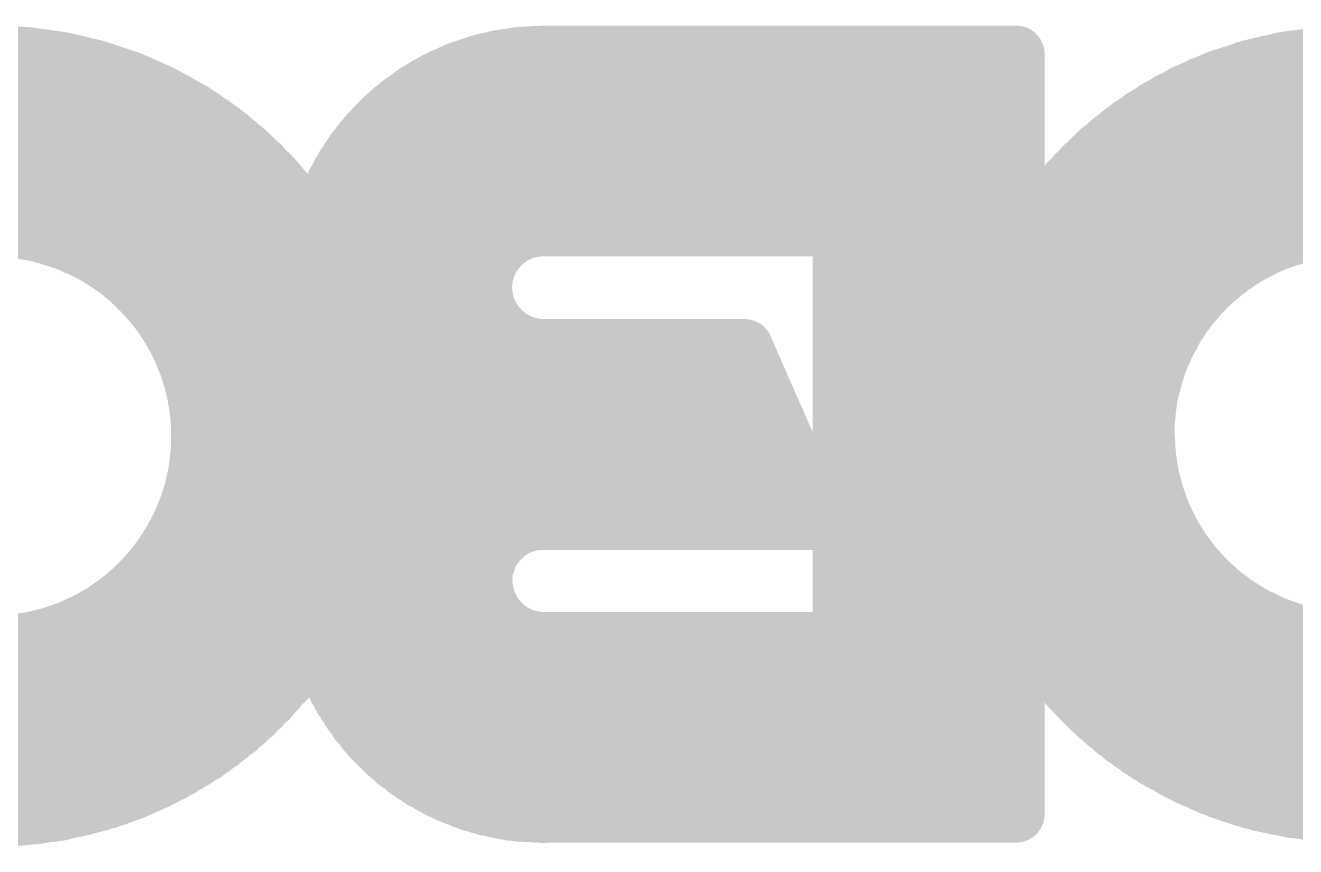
# Model space of a CAD drawing. Extents: x 100 to 144.1, y 92.1 to 144.1.
# Drawn here: x 111.655 to 113.886, y 119.929 to 121.372 of the extents above; entities that cross this region are included whole.
import ezdxf

# ---------------------------------------------------------------- set-up
doc = ezdxf.new("R2010")
doc.units = 0
doc.layers.get('0').update_dxf_attribs({"linetype": 'CONTINUOUS'})
doc.layers.add('SILK-BOTTOM_PHO', color=14, linetype='CONTINUOUS')

# ---------------------------------------------------------------- blocks, each defined once
blk = doc.blocks.new('ROUND_1')
at = {"const_width": 0.050038}
blk.add_lwpolyline([(-0.025018, 0, 1), (0.025018, 0, 1)], format="xyb", close=True, dxfattribs=at)

msp = doc.modelspace()

# ---------------------------------------------------------------- linework, layer by layer
at = {"layer": 'SILK-BOTTOM_PHO', "const_width": 0.100076}
for points in [[(112.165892, 121.005346, 0.2592022), (111.595662, 121.322246)], [(112.564926, 121.32183, 0.3476821), (112.165638, 121.005854)], [(113.986056, 121.32183, 0.2787557), (113.394744, 120.964452)], [(111.961168, 120.650762, 0.4142152), (111.595662, 121.016014)], [(112.564926, 121.016776, 0.4142191), (112.459516, 120.91162)], [(113.985802, 121.016776, 0.4142152), (113.622582, 120.65381)], [(112.459516, 120.91162, 0.4100156), (112.564926, 120.80621)], [(111.595662, 120.285256, 0.4142136), (111.961168, 120.650762)], [(113.623344, 120.65381, 0.412169), (113.985802, 120.291606)], [(112.564926, 120.50141, 0.4142136), (112.459516, 120.396)], [(112.460278, 120.396, 0.4113831), (112.564926, 120.291606)], [(113.39449, 120.343676, 0.2778445), (113.985294, 119.986552)], [(111.595662, 119.97944, 0.2600152), (112.166832, 120.298002)], [(112.167162, 120.297702, 0.343805), (112.564926, 119.986552)]]:
    msp.add_lwpolyline(points, format="xyb", dxfattribs=at)
for points in [[(111.616236, 121.321068), (111.616236, 121.01449)], [(111.63046, 121.320306), (111.63046, 121.013728)], [(111.64443, 121.319544), (111.64443, 121.012204)], [(111.658654, 121.318782), (111.658654, 121.009918)], [(111.672878, 121.317004), (111.672878, 121.007378)], [(111.686848, 121.31548), (111.686848, 121.003568)], [(111.701072, 121.313194), (111.701072, 120.999504)], [(111.715296, 121.310908), (111.715296, 120.994932)], [(112.479074, 121.312432), (112.479074, 120.972834)], [(112.493298, 121.314718), (112.493298, 120.988582)], [(112.507522, 121.317004), (112.507522, 120.999504)], [(112.521492, 121.319544), (112.521492, 121.007378)], [(112.535716, 121.320306), (112.535716, 121.012966)], [(112.54994, 121.321068), (112.54994, 121.015252)], [(112.56391, 121.321068), (112.56391, 121.016776)], [(113.394744, 121.32183), (112.564926, 121.32183)], [(112.578134, 121.32183), (112.578134, 121.016776)], [(112.592358, 121.32183), (112.592358, 121.016776)], [(112.606328, 121.32183), (112.606328, 121.016776)], [(112.620552, 121.32183), (112.620552, 121.016776)], [(112.634776, 121.32183), (112.634776, 121.016776)], [(112.649, 121.32183), (112.649, 121.016776)], [(112.66297, 121.32183), (112.66297, 121.016776)], [(112.677194, 121.32183), (112.677194, 121.016776)], [(112.691418, 121.32183), (112.691418, 121.016776)], [(112.705388, 121.32183), (112.705388, 121.016776)], [(112.719612, 121.32183), (112.719612, 121.016776)], [(112.733836, 121.32183), (112.733836, 121.016776)], [(112.747806, 121.32183), (112.747806, 121.016776)], [(112.76203, 121.32183), (112.76203, 121.016776)], [(112.776254, 121.32183), (112.776254, 121.016776)], [(112.790478, 121.32183), (112.790478, 121.016776)], [(112.804448, 121.32183), (112.804448, 121.016776)], [(112.818672, 121.32183), (112.818672, 121.016776)], [(112.832896, 121.32183), (112.832896, 121.016776)], [(112.846866, 121.32183), (112.846866, 121.016776)], [(112.86109, 121.32183), (112.86109, 121.016776)], [(112.875314, 121.32183), (112.875314, 121.016776)], [(112.889284, 121.32183), (112.889284, 121.016776)], [(112.903508, 121.32183), (112.903508, 121.016776)], [(112.917732, 121.32183), (112.917732, 121.016776)], [(112.931702, 121.32183), (112.931702, 121.016776)], [(112.945926, 121.32183), (112.945926, 121.016776)], [(112.96015, 121.32183), (112.96015, 121.016776)], [(112.974374, 121.32183), (112.974374, 121.016776)], [(112.988344, 121.32183), (112.988344, 121.016776)], [(113.002568, 121.32183), (113.002568, 121.016776)], [(113.016792, 121.32183), (113.016792, 121.016776)], [(113.030762, 121.32183), (113.030762, 121.016776)], [(113.044986, 121.32183), (113.044986, 121.016776)], [(113.05921, 121.32183), (113.05921, 121.016776)], [(113.07318, 121.32183), (113.07318, 121.016776)], [(113.087404, 121.32183), (113.087404, 119.986552)], [(113.101628, 121.32183), (113.101628, 119.986552)], [(113.115598, 121.32183), (113.115598, 119.986552)], [(113.129822, 121.32183), (113.129822, 119.986552)], [(113.144046, 121.32183), (113.144046, 119.986552)], [(113.15827, 121.32183), (113.15827, 119.986552)], [(113.17224, 121.32183), (113.17224, 119.986552)], [(113.186464, 121.32183), (113.186464, 119.986552)], [(113.200688, 121.32183), (113.200688, 119.986552)], [(113.214658, 121.32183), (113.214658, 119.986552)], [(113.228882, 121.32183), (113.228882, 119.986552)], [(113.243106, 121.32183), (113.243106, 119.986552)], [(113.257076, 121.32183), (113.257076, 119.986552)], [(113.2713, 121.32183), (113.2713, 119.986552)], [(113.285524, 121.32183), (113.285524, 119.986552)], [(113.299494, 121.32183), (113.299494, 119.986552)], [(113.313718, 121.32183), (113.313718, 119.986552)], [(113.327942, 121.32183), (113.327942, 119.986552)], [(113.342166, 121.32183), (113.342166, 119.986552)], [(113.356136, 121.32183), (113.356136, 119.986552)], [(113.37036, 121.32183), (113.37036, 119.986552)], [(113.384584, 121.32183), (113.384584, 119.986552)], [(113.394744, 121.32183), (113.394744, 120.964198)], [(113.865406, 121.310908), (113.865406, 120.995694)], [(113.87963, 121.313194), (113.87963, 121.000266)], [(113.893854, 121.314718), (113.893854, 121.00433)], [(113.907824, 121.317004), (113.907824, 121.00814)], [(113.922048, 121.318782), (113.922048, 121.01068)], [(111.783622, 121.29516), (111.408718, 121.29516)], [(111.724694, 121.30913), (111.466884, 121.30913)], [(111.729266, 121.308368), (111.729266, 120.990106)], [(111.74349, 121.30532), (111.74349, 120.983756)], [(111.757714, 121.301256), (111.757714, 120.97766)], [(111.771938, 121.298208), (111.771938, 120.970548)], [(111.785908, 121.294398), (111.785908, 120.961912)], [(111.800132, 121.289572), (111.800132, 120.953276)], [(112.408462, 121.290334), (112.408462, 120.017286)], [(113.394744, 121.29516), (112.419384, 121.29516)], [(112.422432, 121.295922), (112.422432, 120.011698)], [(112.436656, 121.300494), (112.436656, 120.00611)], [(112.45088, 121.30532), (112.45088, 120.0023)], [(113.394744, 121.30913), (112.464088, 121.30913)], [(112.465104, 121.30913), (112.465104, 120.94464)], [(113.78057, 121.28881), (113.78057, 120.952514)], [(113.794794, 121.293636), (113.794794, 120.961912)], [(114.172746, 121.29516), (113.798604, 121.29516)], [(113.808764, 121.297446), (113.808764, 120.970548)], [(113.822988, 121.301256), (113.822988, 120.97766)], [(113.837212, 121.304558), (113.837212, 120.984772)], [(113.851436, 121.307606), (113.851436, 120.990868)], [(114.11458, 121.30913), (113.85677, 121.30913)], [(111.862108, 121.266712), (111.330232, 121.266712)], [(111.82604, 121.280936), (111.365538, 121.280936)], [(111.814356, 121.284746), (111.814356, 120.943116)], [(111.828326, 121.280174), (111.828326, 120.93194)], [(111.84255, 121.274586), (111.84255, 120.919494)], [(111.856774, 121.269252), (111.856774, 120.906032)], [(113.394744, 121.266712), (112.359694, 121.266712)], [(112.366044, 121.270014), (112.366044, 120.037606)], [(112.380014, 121.277126), (112.380014, 120.029732)], [(113.394744, 121.280936), (112.386364, 121.280936)], [(112.394238, 121.283984), (112.394238, 120.023382)], [(114.251232, 121.266712), (113.720118, 121.266712)], [(113.723928, 121.267474), (113.723928, 120.904508)], [(113.738152, 121.273824), (113.738152, 120.918732)], [(113.752376, 121.279412), (113.752376, 120.931178)], [(114.215926, 121.280936), (113.755424, 121.280936)], [(113.766346, 121.283984), (113.766346, 120.9421)], [(111.892842, 121.252742), (111.299498, 121.252742)], [(111.870744, 121.262902), (111.870744, 120.890284)], [(111.884968, 121.25579), (111.884968, 120.873774)], [(111.899192, 121.24944), (111.899192, 120.854216)], [(113.394744, 121.252742), (112.336834, 121.252742)], [(112.337596, 121.252742), (112.337596, 120.054878)], [(112.35182, 121.261378), (112.35182, 120.04548)], [(113.68151, 121.247916), (113.68151, 120.851168)], [(114.281966, 121.252742), (113.689384, 121.252742)], [(113.695734, 121.255028), (113.695734, 120.871488)], [(113.709958, 121.261378), (113.709958, 120.88876)], [(111.943896, 121.224294), (111.247682, 121.224294)], [(111.919512, 121.238518), (111.272066, 121.238518)], [(111.913162, 121.241566), (111.913162, 120.831356)], [(111.927386, 121.233692), (111.927386, 120.803924)], [(111.94161, 121.225818), (111.94161, 120.768618)], [(113.394744, 121.224294), (112.299242, 121.224294)], [(112.309402, 121.232168), (112.309402, 120.075452)], [(113.394744, 121.238518), (112.317276, 121.238518)], [(112.323626, 121.242328), (112.323626, 120.064276)], [(114.33302, 121.224294), (113.63833, 121.224294)], [(113.639092, 121.224294), (113.639092, 120.759982)], [(113.653316, 121.232168), (113.653316, 120.798336)], [(114.308636, 121.238518), (113.662714, 121.238518)], [(113.66754, 121.240804), (113.66754, 120.826784)], [(111.966756, 121.210324), (111.225584, 121.210324)], [(111.955834, 121.217182), (111.955834, 120.7135)], [(111.969804, 121.207784), (111.969804, 120.092724)], [(112.281208, 121.207022), (112.281208, 120.100598)], [(113.394744, 121.210324), (112.283494, 121.210324)], [(112.295178, 121.220484), (112.295178, 120.087136)], [(113.610898, 121.20626), (113.610898, 120.10136)], [(114.355118, 121.210324), (113.616232, 121.210324)], [(113.624868, 121.215658), (113.624868, 120.687592)], [(112.006126, 121.181876), (111.185452, 121.181876)], [(111.987076, 121.1961), (111.204502, 121.1961)], [(111.984028, 121.198386), (111.984028, 120.102884)], [(111.998252, 121.187464), (111.998252, 120.113044)], [(112.012222, 121.177304), (112.012222, 120.12422)], [(112.25276, 121.177304), (112.25276, 120.130316)], [(113.394744, 121.181876), (112.256062, 121.181876)], [(112.266984, 121.192798), (112.266984, 120.114568)], [(113.394744, 121.1961), (112.26927, 121.1961)], [(114.394488, 121.181876), (113.577116, 121.181876)], [(113.58245, 121.18594), (113.58245, 120.12168)], [(114.375438, 121.1961), (113.595912, 121.1961)], [(113.596674, 121.1961), (113.596674, 120.11152)], [(112.023398, 121.167652), (111.16818, 121.167652)], [(112.026446, 121.165366), (112.026446, 120.135142)], [(112.238536, 121.160032), (112.238536, 120.147588)], [(113.394744, 121.167652), (112.244124, 121.167652)], [(113.554256, 121.16308), (113.554256, 120.14454)], [(114.412522, 121.167652), (113.559082, 121.167652)], [(113.56848, 121.174764), (113.56848, 120.132856)], [(112.055656, 121.139458), (111.135922, 121.139458)], [(112.04067, 121.153682), (111.15167, 121.153682)], [(112.04067, 121.153682), (112.04067, 120.147588)], [(112.05464, 121.14022), (112.05464, 120.160288)], [(113.394744, 121.139458), (112.223804, 121.139458)], [(112.224566, 121.14022), (112.224566, 120.168162)], [(113.394744, 121.153682), (112.233202, 121.153682)], [(113.526062, 121.137934), (113.526062, 120.169686)], [(114.443764, 121.139458), (113.527586, 121.139458)], [(113.540032, 121.15038), (113.540032, 120.156986)], [(114.429032, 121.153682), (113.542572, 121.153682)], [(112.08385, 121.111264), (111.107728, 121.111264)], [(112.070388, 121.125234), (111.12119, 121.125234)], [(112.068864, 121.127012), (112.068864, 120.174512)], [(112.083088, 121.112026), (112.083088, 120.188482)], [(113.394744, 121.111264), (112.206532, 121.111264)], [(112.210342, 121.11736), (112.210342, 120.190006)], [(113.394744, 121.125234), (112.214406, 121.125234)], [(114.472212, 121.111264), (113.499138, 121.111264)], [(113.511838, 121.12371), (113.511838, 120.18391)], [(114.45875, 121.125234), (113.5126, 121.125234)], [(112.097312, 121.09704), (111.094266, 121.09704)], [(112.097312, 121.09704), (112.097312, 120.20423)], [(112.196118, 121.09069), (112.196118, 120.21693)], [(113.394744, 121.09704), (112.198658, 121.09704)], [(113.48339, 121.09323), (113.48339, 120.21439)], [(114.48542, 121.09704), (113.48593, 121.09704)], [(113.497614, 121.108724), (113.497614, 120.198642)], [(112.108996, 121.082816), (109.992668, 121.082816)], [(112.12068, 121.068846), (109.999526, 121.068846)], [(112.111282, 121.08053), (112.111282, 120.219978)], [(113.394744, 121.068846), (112.185958, 121.068846)], [(113.394744, 121.082816), (112.192308, 121.082816)], [(114.509042, 121.068846), (113.462308, 121.068846)], [(113.46942, 121.07672), (113.46942, 120.2309)], [(114.497358, 121.082816), (113.473992, 121.082816)], [(112.131856, 121.054622), (110.006638, 121.054622)], [(112.125506, 121.063258), (112.125506, 120.238012)], [(112.13973, 121.044462), (112.13973, 120.256808)], [(113.394744, 121.054622), (112.18037, 121.054622)], [(112.182148, 121.058432), (112.182148, 120.24995)], [(114.520218, 121.054622), (113.451386, 121.054622)], [(113.455196, 121.058432), (113.455196, 120.248934)], [(112.142016, 121.040398), (110.01375, 121.040398)], [(112.152176, 121.026428), (110.020862, 121.026428)], [(112.1537, 121.023888), (112.1537, 120.277382)], [(113.394744, 121.026428), (112.170972, 121.026428)], [(113.394744, 121.040398), (112.175036, 121.040398)], [(114.539776, 121.026428), (113.431574, 121.026428)], [(114.530378, 121.040398), (113.440972, 121.040398)], [(113.440972, 121.039636), (113.440972, 120.267984)], [(112.532668, 121.012204), (111.645192, 121.012204)], [(112.50422, 120.99798), (111.707422, 120.99798)], [(112.167924, 121.013728), (112.167924, 120.299226)], [(113.08969, 121.016776), (112.564926, 121.016776)], [(113.08969, 121.016776), (113.08969, 120.291606)], [(113.394744, 121.012204), (113.08969, 121.012204)], [(113.394744, 120.99798), (113.08969, 120.99798)], [(113.870232, 120.99798), (113.41354, 120.99798)], [(113.927636, 121.012204), (113.422176, 121.012204)], [(113.427002, 121.018554), (113.427002, 120.289066)], [(112.48771, 120.983756), (111.744252, 120.983756)], [(113.394744, 120.983756), (113.08969, 120.983756)], [(113.834926, 120.983756), (113.404904, 120.983756)], [(113.412778, 120.995694), (113.412778, 120.311164)], [(112.476788, 120.969786), (111.7727, 120.969786)], [(112.468914, 120.955562), (111.796068, 120.955562)], [(113.806478, 120.969786), (113.08969, 120.969786)], [(113.783618, 120.955562), (113.08969, 120.955562)], [(113.398554, 120.97131), (113.398554, 120.33631)], [(112.463326, 120.941338), (111.816642, 120.941338)], [(113.76406, 120.941338), (113.08969, 120.941338)], [(112.460278, 120.927368), (111.833914, 120.927368)], [(112.459516, 120.913144), (111.849662, 120.913144)], [(113.746788, 120.927368), (113.08969, 120.927368)], [(113.731802, 120.913144), (113.08969, 120.913144)], [(112.460278, 120.89892), (111.86287, 120.89892)], [(113.717832, 120.89892), (113.08969, 120.89892)], [(112.462564, 120.88495), (111.87557, 120.88495)], [(112.46739, 120.870726), (111.887254, 120.870726)], [(112.465104, 120.8786), (112.465104, 120.427496)], [(113.705894, 120.88495), (113.08969, 120.88495)], [(113.694972, 120.870726), (113.08969, 120.870726)], [(112.475264, 120.856502), (111.897668, 120.856502)], [(112.485424, 120.842532), (111.906304, 120.842532)], [(112.479074, 120.850152), (112.479074, 120.456452)], [(113.684812, 120.856502), (113.08969, 120.856502)], [(113.67516, 120.842532), (113.08969, 120.842532)], [(112.50041, 120.828308), (111.91494, 120.828308)], [(112.493298, 120.833642), (112.493298, 120.4722)], [(112.507522, 120.82272), (112.507522, 120.484138)], [(113.66754, 120.828308), (113.08969, 120.828308)], [(112.524794, 120.814084), (111.922052, 120.814084)], [(112.920018, 120.79986), (111.92891, 120.79986)], [(112.521492, 120.814846), (112.521492, 120.492012)], [(112.535716, 120.810274), (112.535716, 120.496584)], [(112.54994, 120.806972), (112.54994, 120.499632)], [(112.56391, 120.80621), (112.56391, 120.500648)], [(112.917732, 120.80621), (112.564926, 120.80621)], [(112.578134, 120.80621), (112.578134, 120.500648)], [(112.592358, 120.80621), (112.592358, 120.500648)], [(112.606328, 120.80621), (112.606328, 120.500648)], [(112.620552, 120.80621), (112.620552, 120.500648)], [(112.634776, 120.80621), (112.634776, 120.500648)], [(112.649, 120.80621), (112.649, 120.500648)], [(112.66297, 120.80621), (112.66297, 120.500648)], [(112.677194, 120.80621), (112.677194, 120.500648)], [(112.691418, 120.80621), (112.691418, 120.500648)], [(112.705388, 120.80621), (112.705388, 120.500648)], [(112.719612, 120.80621), (112.719612, 120.500648)], [(112.733836, 120.80621), (112.733836, 120.500648)], [(112.747806, 120.80621), (112.747806, 120.500648)], [(112.76203, 120.80621), (112.76203, 120.500648)], [(112.776254, 120.80621), (112.776254, 120.500648)], [(112.790478, 120.80621), (112.790478, 120.500648)], [(112.804448, 120.80621), (112.804448, 120.500648)], [(112.818672, 120.80621), (112.818672, 120.500648)], [(112.832896, 120.80621), (112.832896, 120.500648)], [(112.846866, 120.80621), (112.846866, 120.500648)], [(112.86109, 120.80621), (112.86109, 120.500648)], [(112.875314, 120.80621), (112.875314, 120.500648)], [(112.889284, 120.80621), (112.889284, 120.500648)], [(112.903508, 120.80621), (112.903508, 120.500648)], [(112.917732, 120.80621), (113.051336, 120.500648)], [(112.917732, 120.80621), (112.917732, 120.500648)], [(113.660428, 120.814084), (113.08969, 120.814084)], [(113.653316, 120.79986), (113.08969, 120.79986)], [(112.926368, 120.78589), (111.934498, 120.78589)], [(113.647728, 120.78589), (113.08969, 120.78589)], [(112.932718, 120.771666), (111.940086, 120.771666)], [(112.938814, 120.757442), (111.944658, 120.757442)], [(112.931702, 120.773952), (112.931702, 120.500648)], [(113.642394, 120.771666), (113.08969, 120.771666)], [(113.63833, 120.757442), (113.08969, 120.757442)], [(112.945164, 120.743472), (111.948722, 120.743472)], [(112.945926, 120.741694), (112.945926, 120.500648)], [(113.63452, 120.743472), (113.08969, 120.743472)], [(112.951514, 120.729248), (111.952532, 120.729248)], [(112.957864, 120.715024), (111.954818, 120.715024)], [(112.96015, 120.70969), (112.96015, 120.500648)], [(113.630456, 120.729248), (113.08969, 120.729248)], [(113.62817, 120.715024), (113.08969, 120.715024)], [(112.963198, 120.701054), (111.957358, 120.701054)], [(112.969548, 120.68683), (111.958882, 120.68683)], [(113.625884, 120.701054), (113.08969, 120.701054)], [(113.624106, 120.68683), (113.08969, 120.68683)], [(112.975898, 120.672606), (111.960406, 120.672606)], [(112.974374, 120.677432), (112.974374, 120.500648)], [(113.623344, 120.672606), (113.08969, 120.672606)], [(112.981994, 120.658382), (111.960406, 120.658382)], [(112.988344, 120.644412), (111.960406, 120.644412)], [(112.988344, 120.645174), (112.988344, 120.500648)], [(113.623344, 120.658382), (113.08969, 120.658382)], [(113.623344, 120.644412), (113.08969, 120.644412)], [(112.994694, 120.630188), (111.960406, 120.630188)], [(113.624106, 120.630188), (113.08969, 120.630188)], [(113.624868, 120.620028), (113.624868, 120.091962)], [(113.00714, 120.601994), (111.957358, 120.601994)], [(113.001044, 120.615964), (111.958882, 120.615964)], [(113.002568, 120.612916), (113.002568, 120.500648)], [(113.624868, 120.615964), (113.08969, 120.615964)], [(113.626646, 120.601994), (113.08969, 120.601994)], [(113.01349, 120.58777), (111.955834, 120.58777)], [(111.955834, 120.587008), (111.955834, 120.084088)], [(113.016792, 120.579896), (113.016792, 120.500648)], [(113.628932, 120.58777), (113.08969, 120.58777)], [(113.025428, 120.559576), (111.949484, 120.559576)], [(113.019078, 120.573546), (111.952532, 120.573546)], [(113.63198, 120.573546), (113.08969, 120.573546)], [(113.636044, 120.559576), (113.08969, 120.559576)], [(113.037874, 120.531128), (111.940848, 120.531128)], [(111.94161, 120.53189), (111.94161, 120.075452)], [(113.031524, 120.545352), (111.94542, 120.545352)], [(113.030762, 120.547638), (113.030762, 120.500648)], [(113.639854, 120.545352), (113.08969, 120.545352)], [(113.64468, 120.531128), (113.08969, 120.531128)], [(113.639092, 120.5484), (113.639092, 120.083326)], [(113.044224, 120.517158), (111.93526, 120.517158)], [(113.044986, 120.51538), (113.044986, 120.500648)], [(113.650014, 120.517158), (113.08969, 120.517158)], [(113.653316, 120.510046), (113.653316, 120.075452)], [(112.51438, 120.48871), (111.922814, 120.48871)], [(111.927386, 120.496584), (111.927386, 120.066816)], [(113.050574, 120.502934), (111.929672, 120.502934)], [(112.564926, 120.50141), (112.564926, 120.500648)], [(113.051336, 120.500648), (112.564926, 120.500648)], [(113.656364, 120.502934), (113.08969, 120.502934)], [(113.662714, 120.48871), (113.08969, 120.48871)], [(111.913162, 120.469152), (111.913162, 120.058942)], [(112.494822, 120.474486), (111.915702, 120.474486)], [(113.670588, 120.474486), (113.08969, 120.474486)], [(113.66754, 120.480836), (113.66754, 120.067578)], [(112.471962, 120.446292), (111.89843, 120.446292)], [(111.899192, 120.446292), (111.899192, 120.05183)], [(112.481614, 120.460516), (111.907066, 120.460516)], [(113.679224, 120.460516), (113.08969, 120.460516)], [(113.688622, 120.446292), (113.08969, 120.446292)], [(113.68151, 120.457214), (113.68151, 120.059704)], [(112.461802, 120.418098), (111.877094, 120.418098)], [(111.884968, 120.426734), (111.884968, 120.044718)], [(112.465866, 120.432068), (111.888016, 120.432068)], [(113.698782, 120.432068), (113.08969, 120.432068)], [(113.71072, 120.418098), (113.08969, 120.418098)], [(113.695734, 120.436894), (113.695734, 120.052592)], [(113.709958, 120.41886), (113.709958, 120.046242)], [(112.460278, 120.403874), (111.864648, 120.403874)], [(111.870744, 120.410224), (111.870744, 120.038368)], [(112.460278, 120.396), (112.459516, 120.396)], [(113.723166, 120.403874), (113.08969, 120.403874)], [(113.723928, 120.403112), (113.723928, 120.039892)], [(112.461802, 120.37568), (111.835438, 120.37568)], [(111.84255, 120.381014), (111.84255, 120.025922)], [(112.460278, 120.38965), (111.851186, 120.38965)], [(111.856774, 120.394476), (111.856774, 120.032018)], [(113.73739, 120.38965), (113.08969, 120.38965)], [(113.7539, 120.37568), (113.08969, 120.37568)], [(113.738152, 120.388888), (113.738152, 120.033796)], [(113.752376, 120.376442), (113.752376, 120.028208)], [(111.814356, 120.357392), (111.814356, 120.015762)], [(112.465866, 120.361456), (111.818166, 120.361456)], [(111.828326, 120.368568), (111.828326, 120.021096)], [(112.465104, 120.364504), (112.465104, 119.998236)], [(113.771934, 120.361456), (113.08969, 120.361456)], [(113.766346, 120.365266), (113.766346, 120.023382)], [(113.78057, 120.355106), (113.78057, 120.01881)], [(111.771938, 120.32996), (111.771938, 120.003062)], [(112.480598, 120.333262), (111.775748, 120.333262)], [(111.785908, 120.338596), (111.785908, 120.006872)], [(112.471962, 120.347232), (111.798608, 120.347232)], [(111.800132, 120.347232), (111.800132, 120.010936)], [(112.479074, 120.33631), (112.479074, 119.995188)], [(113.792254, 120.347232), (113.08969, 120.347232)], [(113.8174, 120.333262), (113.08969, 120.333262)], [(113.394744, 120.343422), (113.394744, 119.986552)], [(113.794794, 120.345708), (113.794794, 120.013984)], [(113.808764, 120.337834), (113.808764, 120.010174)], [(113.822988, 120.32996), (113.822988, 120.00611)], [(111.729266, 120.310402), (111.729266, 119.992902)], [(111.74349, 120.316752), (111.74349, 119.99595)], [(112.49406, 120.319038), (111.748316, 120.319038)], [(111.757714, 120.322848), (111.757714, 119.999252)], [(112.493298, 120.3198), (112.493298, 119.99214)], [(112.507522, 120.308116), (112.507522, 119.9896)], [(113.394744, 120.319038), (113.08969, 120.319038)], [(113.847372, 120.319038), (113.407952, 120.319038)], [(113.837212, 120.322848), (113.837212, 120.003062)], [(113.851436, 120.317514), (113.851436, 120.000014)], [(113.865406, 120.311926), (113.865406, 119.997474)], [(113.87963, 120.3071), (113.87963, 119.994426)], [(111.616236, 120.286018), (111.616236, 119.97944)], [(111.63046, 120.28678), (111.63046, 119.980202)], [(111.64443, 120.288304), (111.64443, 119.980964)], [(113.394744, 120.29059), (111.656368, 120.29059)], [(111.658654, 120.29059), (111.658654, 119.982742)], [(111.672878, 120.29313), (111.672878, 119.983504)], [(111.686848, 120.29694), (111.686848, 119.98579)], [(111.701072, 120.301004), (111.701072, 119.987314)], [(112.513618, 120.304814), (111.712756, 120.304814)], [(111.715296, 120.305576), (111.715296, 119.9896)], [(112.521492, 120.301004), (112.521492, 119.988076)], [(112.535716, 120.295416), (112.535716, 119.987314)], [(112.54994, 120.292368), (112.54994, 119.986552)], [(112.56391, 120.291606), (112.56391, 119.98579)], [(113.08969, 120.291606), (112.564926, 120.291606)], [(112.578134, 120.291606), (112.578134, 119.986552)], [(112.592358, 120.291606), (112.592358, 119.986552)], [(112.606328, 120.291606), (112.606328, 119.986552)], [(112.620552, 120.291606), (112.620552, 119.986552)], [(112.634776, 120.291606), (112.634776, 119.986552)], [(112.649, 120.291606), (112.649, 119.986552)], [(112.66297, 120.291606), (112.66297, 119.986552)], [(112.677194, 120.291606), (112.677194, 119.986552)], [(112.691418, 120.291606), (112.691418, 119.986552)], [(112.705388, 120.291606), (112.705388, 119.986552)], [(112.719612, 120.291606), (112.719612, 119.986552)], [(112.733836, 120.291606), (112.733836, 119.986552)], [(112.747806, 120.291606), (112.747806, 119.986552)], [(112.76203, 120.291606), (112.76203, 119.986552)], [(112.776254, 120.291606), (112.776254, 119.986552)], [(112.790478, 120.291606), (112.790478, 119.986552)], [(112.804448, 120.291606), (112.804448, 119.986552)], [(112.818672, 120.291606), (112.818672, 119.986552)], [(112.832896, 120.291606), (112.832896, 119.986552)], [(112.846866, 120.291606), (112.846866, 119.986552)], [(112.86109, 120.291606), (112.86109, 119.986552)], [(112.875314, 120.291606), (112.875314, 119.986552)], [(112.889284, 120.291606), (112.889284, 119.986552)], [(112.903508, 120.291606), (112.903508, 119.986552)], [(112.917732, 120.291606), (112.917732, 119.986552)], [(112.931702, 120.291606), (112.931702, 119.986552)], [(112.945926, 120.291606), (112.945926, 119.986552)], [(112.96015, 120.291606), (112.96015, 119.986552)], [(112.974374, 120.291606), (112.974374, 119.986552)], [(112.988344, 120.291606), (112.988344, 119.986552)], [(113.002568, 120.291606), (113.002568, 119.986552)], [(113.016792, 120.291606), (113.016792, 119.986552)], [(113.030762, 120.291606), (113.030762, 119.986552)], [(113.044986, 120.291606), (113.044986, 119.986552)], [(113.05921, 120.291606), (113.05921, 119.986552)], [(113.07318, 120.291606), (113.07318, 119.986552)], [(113.394744, 120.304814), (113.08969, 120.304814)], [(113.889028, 120.304814), (113.416588, 120.304814)], [(114.545364, 120.29059), (113.425478, 120.29059)], [(113.893854, 120.30329), (113.893854, 119.992902)], [(113.907824, 120.300242), (113.907824, 119.990616)], [(113.922048, 120.29694), (113.922048, 119.988838)], [(112.152938, 120.27662), (111.03864, 120.27662)], [(112.142778, 120.262396), (111.0488, 120.262396)], [(113.394744, 120.27662), (112.17275, 120.27662)], [(113.394744, 120.262396), (112.177322, 120.262396)], [(114.535966, 120.27662), (113.434876, 120.27662)], [(114.526314, 120.262396), (113.445036, 120.262396)], [(112.132618, 120.248172), (111.05896, 120.248172)], [(113.394744, 120.248172), (112.182148, 120.248172)], [(114.515392, 120.248172), (113.455196, 120.248172)], [(112.121442, 120.234202), (111.070136, 120.234202)], [(112.11052, 120.219978), (111.081058, 120.219978)], [(113.394744, 120.234202), (112.188244, 120.234202)], [(113.394744, 120.219978), (112.194594, 120.219978)], [(114.50447, 120.234202), (113.467134, 120.234202)], [(114.492532, 120.219978), (113.478818, 120.219978)], [(112.098074, 120.205754), (111.093504, 120.205754)], [(113.394744, 120.205754), (112.201706, 120.205754)], [(114.480086, 120.205754), (113.490502, 120.205754)], [(112.085374, 120.191784), (111.106204, 120.191784)], [(112.07115, 120.17756), (111.119412, 120.17756)], [(113.394744, 120.191784), (112.20958, 120.191784)], [(113.394744, 120.17756), (112.218216, 120.17756)], [(114.467386, 120.191784), (113.503964, 120.191784)], [(114.453416, 120.17756), (113.518188, 120.17756)], [(112.05718, 120.163336), (111.134398, 120.163336)], [(113.394744, 120.163336), (112.227614, 120.163336)], [(114.43843, 120.163336), (113.53292, 120.163336)], [(112.041432, 120.149366), (111.149384, 120.149366)], [(112.024922, 120.135142), (111.165894, 120.135142)], [(113.394744, 120.149366), (112.237774, 120.149366)], [(113.394744, 120.135142), (112.24895, 120.135142)], [(114.422682, 120.149366), (113.548668, 120.149366)], [(114.40541, 120.135142), (113.56594, 120.135142)], [(112.00765, 120.120918), (111.183928, 120.120918)], [(111.988854, 120.106694), (111.202724, 120.106694)], [(113.394744, 120.120918), (112.260634, 120.120918)], [(113.394744, 120.106694), (112.274858, 120.106694)], [(114.387376, 120.120918), (113.584228, 120.120918)], [(114.367564, 120.106694), (113.603786, 120.106694)], [(111.96828, 120.092724), (111.223298, 120.092724)], [(113.394744, 120.092724), (112.288828, 120.092724)], [(114.346482, 120.092724), (113.624106, 120.092724)], [(111.946182, 120.0785), (111.245396, 120.0785)], [(111.922052, 120.064276), (111.268764, 120.064276)], [(113.394744, 120.0785), (112.305338, 120.0785)], [(113.394744, 120.064276), (112.324388, 120.064276)], [(114.323622, 120.0785), (113.647728, 120.0785)], [(114.298476, 120.064276), (113.672874, 120.064276)], [(111.895128, 120.050306), (111.29645, 120.050306)], [(113.394744, 120.050306), (112.344708, 120.050306)], [(114.270282, 120.050306), (113.701322, 120.050306)], [(111.86541, 120.036082), (111.326168, 120.036082)], [(111.830104, 120.021858), (111.360712, 120.021858)], [(113.394744, 120.036082), (112.369092, 120.036082)], [(113.394744, 120.021858), (112.397286, 120.021858)], [(114.238024, 120.036082), (113.733326, 120.036082)], [(114.200178, 120.021858), (113.771172, 120.021858)], [(111.787432, 120.007888), (111.40313, 120.007888)], [(113.394744, 120.007888), (112.433608, 120.007888)], [(114.152426, 120.007888), (113.819178, 120.007888)], [(111.731806, 119.993664), (111.45901, 119.993664)], [(113.394744, 119.993664), (112.48771, 119.993664)], [(113.394744, 119.986552), (112.564926, 119.986552)], [(112.564926, 119.986552), (112.564926, 119.98579)], [(114.082322, 119.993664), (113.889028, 119.993664)]]:
    msp.add_lwpolyline(points, dxfattribs=at)

# ---------------------------------------------------------------- block references
at = {"layer": 'SILK-BOTTOM_PHO'}
for p in [(111.616236, 121.321068), (111.63046, 121.320306), (111.64443, 121.319544), (111.658654, 121.318782), (111.672878, 121.317004), (111.686848, 121.31548), (111.701072, 121.313194), (111.715296, 121.310908), (112.479074, 121.312432), (112.493298, 121.314718), (112.507522, 121.317004), (112.521492, 121.319544), (112.535716, 121.320306), (112.54994, 121.321068), (112.56391, 121.321068), (112.564926, 121.32183), (112.564926, 121.32183), (112.564926, 121.32183), (112.578134, 121.32183), (112.592358, 121.32183), (112.606328, 121.32183), (112.620552, 121.32183), (112.634776, 121.32183), (112.649, 121.32183), (112.66297, 121.32183), (112.677194, 121.32183), (112.691418, 121.32183), (112.705388, 121.32183), (112.719612, 121.32183), (112.733836, 121.32183), (112.747806, 121.32183), (112.76203, 121.32183), (112.776254, 121.32183), (112.790478, 121.32183), (112.804448, 121.32183), (112.818672, 121.32183), (112.832896, 121.32183), (112.846866, 121.32183), (112.86109, 121.32183), (112.875314, 121.32183), (112.889284, 121.32183), (112.903508, 121.32183), (112.917732, 121.32183), (112.931702, 121.32183), (112.945926, 121.32183), (112.96015, 121.32183), (112.974374, 121.32183), (112.988344, 121.32183), (113.002568, 121.32183), (113.016792, 121.32183), (113.030762, 121.32183), (113.044986, 121.32183), (113.05921, 121.32183), (113.07318, 121.32183), (113.087404, 121.32183), (113.101628, 121.32183), (113.115598, 121.32183), (113.129822, 121.32183), (113.144046, 121.32183), (113.15827, 121.32183), (113.17224, 121.32183), (113.186464, 121.32183), (113.200688, 121.32183), (113.214658, 121.32183), (113.228882, 121.32183), (113.243106, 121.32183), (113.257076, 121.32183), (113.2713, 121.32183), (113.285524, 121.32183), (113.299494, 121.32183), (113.313718, 121.32183), (113.327942, 121.32183), (113.342166, 121.32183), (113.356136, 121.32183), (113.37036, 121.32183), (113.384584, 121.32183), (113.394744, 121.32183), (113.394744, 121.32183), (113.865406, 121.310908), (113.87963, 121.313194), (113.893854, 121.314718), (113.907824, 121.317004), (113.922048, 121.318782), (111.724694, 121.30913), (111.729266, 121.308368), (111.74349, 121.30532), (111.757714, 121.301256), (111.771938, 121.298208), (111.783622, 121.29516), (111.785908, 121.294398), (111.800132, 121.289572), (112.408462, 121.290334), (112.419384, 121.29516), (112.422432, 121.295922), (112.436656, 121.300494), (112.45088, 121.30532), (112.464088, 121.30913), (112.465104, 121.30913), (113.394744, 121.30913), (113.394744, 121.29516), (113.78057, 121.28881), (113.794794, 121.293636), (113.798604, 121.29516), (113.808764, 121.297446), (113.822988, 121.301256), (113.837212, 121.304558), (113.851436, 121.307606), (113.85677, 121.30913), (111.814356, 121.284746), (111.82604, 121.280936), (111.828326, 121.280174), (111.84255, 121.274586), (111.856774, 121.269252), (111.862108, 121.266712), (112.359694, 121.266712), (112.366044, 121.270014), (112.380014, 121.277126), (112.386364, 121.280936), (112.394238, 121.283984), (113.394744, 121.280936), (113.394744, 121.266712), (113.720118, 121.266712), (113.723928, 121.267474), (113.738152, 121.273824), (113.752376, 121.279412), (113.755424, 121.280936), (113.766346, 121.283984), (111.870744, 121.262902), (111.884968, 121.25579), (111.892842, 121.252742), (111.899192, 121.24944), (112.336834, 121.252742), (112.337596, 121.252742), (112.35182, 121.261378), (113.394744, 121.252742), (113.68151, 121.247916), (113.689384, 121.252742), (113.695734, 121.255028), (113.709958, 121.261378), (111.913162, 121.241566), (111.919512, 121.238518), (111.927386, 121.233692), (111.94161, 121.225818), (111.943896, 121.224294), (112.299242, 121.224294), (112.309402, 121.232168), (112.317276, 121.238518), (112.323626, 121.242328), (113.394744, 121.238518), (113.394744, 121.224294), (113.63833, 121.224294), (113.639092, 121.224294), (113.653316, 121.232168), (113.662714, 121.238518), (113.66754, 121.240804), (111.955834, 121.217182), (111.966756, 121.210324), (111.969804, 121.207784), (112.281208, 121.207022), (112.283494, 121.210324), (112.295178, 121.220484), (113.394744, 121.210324), (113.610898, 121.20626), (113.616232, 121.210324), (113.624868, 121.215658), (111.984028, 121.198386), (111.987076, 121.1961), (111.998252, 121.187464), (112.006126, 121.181876), (112.012222, 121.177304), (112.25276, 121.177304), (112.256062, 121.181876), (112.266984, 121.192798), (112.26927, 121.1961), (113.394744, 121.1961), (113.394744, 121.181876), (113.577116, 121.181876), (113.58245, 121.18594), (113.595912, 121.1961), (113.596674, 121.1961), (112.023398, 121.167652), (112.026446, 121.165366), (112.238536, 121.160032), (112.244124, 121.167652), (113.394744, 121.167652), (113.554256, 121.16308), (113.559082, 121.167652), (113.56848, 121.174764), (112.04067, 121.153682), (112.04067, 121.153682), (112.05464, 121.14022), (112.055656, 121.139458), (112.223804, 121.139458), (112.224566, 121.14022), (112.233202, 121.153682), (113.394744, 121.153682), (113.394744, 121.139458), (113.526062, 121.137934), (113.527586, 121.139458), (113.540032, 121.15038), (113.542572, 121.153682), (112.068864, 121.127012), (112.070388, 121.125234), (112.083088, 121.112026), (112.08385, 121.111264), (112.206532, 121.111264), (112.210342, 121.11736), (112.214406, 121.125234), (113.394744, 121.125234), (113.394744, 121.111264), (113.499138, 121.111264), (113.511838, 121.12371), (113.5126, 121.125234), (112.097312, 121.09704), (112.097312, 121.09704), (112.196118, 121.09069), (112.198658, 121.09704), (113.394744, 121.09704), (113.48339, 121.09323), (113.48593, 121.09704), (113.497614, 121.108724), (112.108996, 121.082816), (112.111282, 121.08053), (112.12068, 121.068846), (112.185958, 121.068846), (112.192308, 121.082816), (113.394744, 121.082816), (113.394744, 121.068846), (113.462308, 121.068846), (113.46942, 121.07672), (113.473992, 121.082816), (112.125506, 121.063258), (112.131856, 121.054622), (112.13973, 121.044462), (112.18037, 121.054622), (112.182148, 121.058432), (113.394744, 121.054622), (113.451386, 121.054622), (113.455196, 121.058432), (112.142016, 121.040398), (112.152176, 121.026428), (112.1537, 121.023888), (112.170972, 121.026428), (112.175036, 121.040398), (113.394744, 121.040398), (113.394744, 121.026428), (113.431574, 121.026428), (113.440972, 121.040398), (113.440972, 121.039636), (111.616236, 121.01449), (111.63046, 121.013728), (111.64443, 121.012204), (111.645192, 121.012204), (111.658654, 121.009918), (111.672878, 121.007378), (111.686848, 121.003568), (111.701072, 120.999504), (111.707422, 120.99798), (112.165638, 121.005854), (112.165638, 121.005854), (112.165892, 121.005346), (112.167924, 121.013728), (112.50422, 120.99798), (112.507522, 120.999504), (112.521492, 121.007378), (112.532668, 121.012204), (112.535716, 121.012966), (112.54994, 121.015252), (112.56391, 121.016776), (112.564926, 121.016776), (112.564926, 121.016776), (112.564926, 121.016776), (112.578134, 121.016776), (112.592358, 121.016776), (112.606328, 121.016776), (112.620552, 121.016776), (112.634776, 121.016776), (112.649, 121.016776), (112.66297, 121.016776), (112.677194, 121.016776), (112.691418, 121.016776), (112.705388, 121.016776), (112.719612, 121.016776), (112.733836, 121.016776), (112.747806, 121.016776), (112.76203, 121.016776), (112.776254, 121.016776), (112.790478, 121.016776), (112.804448, 121.016776), (112.818672, 121.016776), (112.832896, 121.016776), (112.846866, 121.016776), (112.86109, 121.016776), (112.875314, 121.016776), (112.889284, 121.016776), (112.903508, 121.016776), (112.917732, 121.016776), (112.931702, 121.016776), (112.945926, 121.016776), (112.96015, 121.016776), (112.974374, 121.016776), (112.988344, 121.016776), (113.002568, 121.016776), (113.016792, 121.016776), (113.030762, 121.016776), (113.044986, 121.016776), (113.05921, 121.016776), (113.07318, 121.016776), (113.08969, 121.016776), (113.08969, 121.016776), (113.08969, 121.012204), (113.08969, 120.99798), (113.394744, 121.012204), (113.394744, 120.99798), (113.41354, 120.99798), (113.422176, 121.012204), (113.427002, 121.018554), (113.870232, 120.99798), (113.87963, 121.000266), (113.893854, 121.00433), (113.907824, 121.00814), (113.922048, 121.01068), (113.927636, 121.012204), (111.715296, 120.994932), (111.729266, 120.990106), (111.74349, 120.983756), (111.744252, 120.983756), (111.757714, 120.97766), (112.48771, 120.983756), (112.493298, 120.988582), (113.08969, 120.983756), (113.394744, 120.983756), (113.404904, 120.983756), (113.412778, 120.995694), (113.822988, 120.97766), (113.834926, 120.983756), (113.837212, 120.984772), (113.851436, 120.990868), (113.865406, 120.995694), (111.771938, 120.970548), (111.7727, 120.969786), (111.785908, 120.961912), (111.796068, 120.955562), (111.800132, 120.953276), (112.468914, 120.955562), (112.476788, 120.969786), (112.479074, 120.972834), (113.08969, 120.969786), (113.08969, 120.955562), (113.394744, 120.964452), (113.394744, 120.964198), (113.398554, 120.97131), (113.783618, 120.955562), (113.794794, 120.961912), (113.806478, 120.969786), (113.808764, 120.970548), (111.814356, 120.943116), (111.816642, 120.941338), (111.828326, 120.93194), (112.463326, 120.941338), (112.465104, 120.94464), (113.08969, 120.941338), (113.752376, 120.931178), (113.76406, 120.941338), (113.766346, 120.9421), (113.78057, 120.952514), (111.833914, 120.927368), (111.84255, 120.919494), (111.849662, 120.913144), (112.459516, 120.913144), (112.459516, 120.91162), (112.459516, 120.91162), (112.460278, 120.927368), (113.08969, 120.927368), (113.08969, 120.913144), (113.731802, 120.913144), (113.738152, 120.918732), (113.746788, 120.927368), (111.856774, 120.906032), (111.86287, 120.89892), (111.870744, 120.890284), (112.460278, 120.89892), (113.08969, 120.89892), (113.709958, 120.88876), (113.717832, 120.89892), (113.723928, 120.904508), (111.87557, 120.88495), (111.884968, 120.873774), (111.887254, 120.870726), (112.462564, 120.88495), (112.465104, 120.8786), (112.46739, 120.870726), (113.08969, 120.88495), (113.08969, 120.870726), (113.694972, 120.870726), (113.695734, 120.871488), (113.705894, 120.88495), (111.897668, 120.856502), (111.899192, 120.854216), (111.906304, 120.842532), (112.475264, 120.856502), (112.479074, 120.850152), (112.485424, 120.842532), (113.08969, 120.856502), (113.08969, 120.842532), (113.67516, 120.842532), (113.68151, 120.851168), (113.684812, 120.856502), (111.913162, 120.831356), (111.91494, 120.828308), (112.493298, 120.833642), (112.50041, 120.828308), (112.507522, 120.82272), (113.08969, 120.828308), (113.66754, 120.828308), (113.66754, 120.826784), (111.922052, 120.814084), (111.927386, 120.803924), (111.92891, 120.79986), (112.521492, 120.814846), (112.524794, 120.814084), (112.535716, 120.810274), (112.54994, 120.806972), (112.56391, 120.80621), (112.564926, 120.80621), (112.564926, 120.80621), (112.578134, 120.80621), (112.592358, 120.80621), (112.606328, 120.80621), (112.620552, 120.80621), (112.634776, 120.80621), (112.649, 120.80621), (112.66297, 120.80621), (112.677194, 120.80621), (112.691418, 120.80621), (112.705388, 120.80621), (112.719612, 120.80621), (112.733836, 120.80621), (112.747806, 120.80621), (112.76203, 120.80621), (112.776254, 120.80621), (112.790478, 120.80621), (112.804448, 120.80621), (112.818672, 120.80621), (112.832896, 120.80621), (112.846866, 120.80621), (112.86109, 120.80621), (112.875314, 120.80621), (112.889284, 120.80621), (112.903508, 120.80621), (112.917732, 120.80621), (112.917732, 120.80621), (112.917732, 120.80621), (112.920018, 120.79986), (113.08969, 120.814084), (113.08969, 120.79986), (113.653316, 120.79986), (113.653316, 120.798336), (113.660428, 120.814084), (111.934498, 120.78589), (112.926368, 120.78589), (113.08969, 120.78589), (113.647728, 120.78589), (111.940086, 120.771666), (111.94161, 120.768618), (111.944658, 120.757442), (112.931702, 120.773952), (112.932718, 120.771666), (112.938814, 120.757442), (113.08969, 120.771666), (113.08969, 120.757442), (113.63833, 120.757442), (113.639092, 120.759982), (113.642394, 120.771666), (111.948722, 120.743472), (112.945164, 120.743472), (112.945926, 120.741694), (113.08969, 120.743472), (113.63452, 120.743472), (111.952532, 120.729248), (111.954818, 120.715024), (111.955834, 120.7135), (112.951514, 120.729248), (112.957864, 120.715024), (112.96015, 120.70969), (113.08969, 120.729248), (113.08969, 120.715024), (113.62817, 120.715024), (113.630456, 120.729248), (111.957358, 120.701054), (111.958882, 120.68683), (112.963198, 120.701054), (112.969548, 120.68683), (113.08969, 120.701054), (113.08969, 120.68683), (113.624106, 120.68683), (113.624868, 120.687592), (113.625884, 120.701054), (111.960406, 120.672606), (112.974374, 120.677432), (112.975898, 120.672606), (113.08969, 120.672606), (113.623344, 120.672606), (111.960406, 120.658382), (111.960406, 120.644412), (111.961168, 120.650762), (111.961168, 120.650762), (111.961168, 120.650762), (112.981994, 120.658382), (112.988344, 120.645174), (112.988344, 120.644412), (113.08969, 120.658382), (113.08969, 120.644412), (113.622582, 120.65381), (113.623344, 120.658382), (113.623344, 120.65381), (113.623344, 120.65381), (113.623344, 120.644412), (111.960406, 120.630188), (112.994694, 120.630188), (113.08969, 120.630188), (113.624106, 120.630188), (113.624868, 120.620028), (111.957358, 120.601994), (111.958882, 120.615964), (113.001044, 120.615964), (113.002568, 120.612916), (113.00714, 120.601994), (113.08969, 120.615964), (113.08969, 120.601994), (113.624868, 120.615964), (113.626646, 120.601994), (111.955834, 120.58777), (111.955834, 120.587008), (113.01349, 120.58777), (113.016792, 120.579896), (113.08969, 120.58777), (113.628932, 120.58777), (111.949484, 120.559576), (111.952532, 120.573546), (113.019078, 120.573546), (113.025428, 120.559576), (113.08969, 120.573546), (113.08969, 120.559576), (113.63198, 120.573546), (113.636044, 120.559576), (111.940848, 120.531128), (111.94161, 120.53189), (111.94542, 120.545352), (113.030762, 120.547638), (113.031524, 120.545352), (113.037874, 120.531128), (113.08969, 120.545352), (113.08969, 120.531128), (113.639092, 120.5484), (113.639854, 120.545352), (113.64468, 120.531128), (111.93526, 120.517158), (113.044224, 120.517158), (113.044986, 120.51538), (113.08969, 120.517158), (113.650014, 120.517158), (113.653316, 120.510046), (111.922814, 120.48871), (111.927386, 120.496584), (111.929672, 120.502934), (112.51438, 120.48871), (112.521492, 120.492012), (112.535716, 120.496584), (112.54994, 120.499632), (112.56391, 120.500648), (112.564926, 120.50141), (112.564926, 120.50141), (112.564926, 120.50141), (112.564926, 120.500648), (112.564926, 120.500648), (112.578134, 120.500648), (112.592358, 120.500648), (112.606328, 120.500648), (112.620552, 120.500648), (112.634776, 120.500648), (112.649, 120.500648), (112.66297, 120.500648), (112.677194, 120.500648), (112.691418, 120.500648), (112.705388, 120.500648), (112.719612, 120.500648), (112.733836, 120.500648), (112.747806, 120.500648), (112.76203, 120.500648), (112.776254, 120.500648), (112.790478, 120.500648), (112.804448, 120.500648), (112.818672, 120.500648), (112.832896, 120.500648), (112.846866, 120.500648), (112.86109, 120.500648), (112.875314, 120.500648), (112.889284, 120.500648), (112.903508, 120.500648), (112.917732, 120.500648), (112.931702, 120.500648), (112.945926, 120.500648), (112.96015, 120.500648), (112.974374, 120.500648), (112.988344, 120.500648), (113.002568, 120.500648), (113.016792, 120.500648), (113.030762, 120.500648), (113.044986, 120.500648), (113.050574, 120.502934), (113.051336, 120.500648), (113.08969, 120.502934), (113.08969, 120.48871), (113.656364, 120.502934), (113.662714, 120.48871), (111.913162, 120.469152), (111.915702, 120.474486), (112.493298, 120.4722), (112.494822, 120.474486), (112.507522, 120.484138), (113.08969, 120.474486), (113.66754, 120.480836), (113.670588, 120.474486), (111.89843, 120.446292), (111.899192, 120.446292), (111.907066, 120.460516), (112.471962, 120.446292), (112.479074, 120.456452), (112.481614, 120.460516), (113.08969, 120.460516), (113.08969, 120.446292), (113.679224, 120.460516), (113.68151, 120.457214), (113.688622, 120.446292), (111.877094, 120.418098), (111.884968, 120.426734), (111.888016, 120.432068), (112.461802, 120.418098), (112.465104, 120.427496), (112.465866, 120.432068), (113.08969, 120.432068), (113.08969, 120.418098), (113.695734, 120.436894), (113.698782, 120.432068), (113.709958, 120.41886), (113.71072, 120.418098), (111.864648, 120.403874), (111.870744, 120.410224), (112.459516, 120.396), (112.459516, 120.396), (112.460278, 120.403874), (112.460278, 120.396), (112.460278, 120.396), (112.460278, 120.396), (113.08969, 120.403874), (113.723166, 120.403874), (113.723928, 120.403112), (111.835438, 120.37568), (111.84255, 120.381014), (111.851186, 120.38965), (111.856774, 120.394476), (112.460278, 120.38965), (112.461802, 120.37568), (113.08969, 120.38965), (113.08969, 120.37568), (113.73739, 120.38965), (113.738152, 120.388888), (113.752376, 120.376442), (113.7539, 120.37568), (111.814356, 120.357392), (111.818166, 120.361456), (111.828326, 120.368568), (112.465104, 120.364504), (112.465866, 120.361456), (113.08969, 120.361456), (113.766346, 120.365266), (113.771934, 120.361456), (113.78057, 120.355106), (111.771938, 120.32996), (111.775748, 120.333262), (111.785908, 120.338596), (111.798608, 120.347232), (111.800132, 120.347232), (112.471962, 120.347232), (112.479074, 120.33631), (112.480598, 120.333262), (113.08969, 120.347232), (113.08969, 120.333262), (113.39449, 120.343676), (113.394744, 120.343422), (113.394744, 120.343422), (113.398554, 120.33631), (113.792254, 120.347232), (113.794794, 120.345708), (113.808764, 120.337834), (113.8174, 120.333262), (113.822988, 120.32996), (111.729266, 120.310402), (111.74349, 120.316752), (111.748316, 120.319038), (111.757714, 120.322848), (112.493298, 120.3198), (112.49406, 120.319038), (112.507522, 120.308116), (113.08969, 120.319038), (113.394744, 120.319038), (113.407952, 120.319038), (113.412778, 120.311164), (113.837212, 120.322848), (113.847372, 120.319038), (113.851436, 120.317514), (113.865406, 120.311926), (113.87963, 120.3071), (111.616236, 120.286018), (111.63046, 120.28678), (111.64443, 120.288304), (111.656368, 120.29059), (111.658654, 120.29059), (111.672878, 120.29313), (111.686848, 120.29694), (111.701072, 120.301004), (111.712756, 120.304814), (111.715296, 120.305576), (112.166832, 120.298002), (112.167162, 120.297702), (112.167162, 120.297702), (112.167924, 120.299226), (112.513618, 120.304814), (112.521492, 120.301004), (112.535716, 120.295416), (112.54994, 120.292368), (112.56391, 120.291606), (112.564926, 120.291606), (112.564926, 120.291606), (112.578134, 120.291606), (112.592358, 120.291606), (112.606328, 120.291606), (112.620552, 120.291606), (112.634776, 120.291606), (112.649, 120.291606), (112.66297, 120.291606), (112.677194, 120.291606), (112.691418, 120.291606), (112.705388, 120.291606), (112.719612, 120.291606), (112.733836, 120.291606), (112.747806, 120.291606), (112.76203, 120.291606), (112.776254, 120.291606), (112.790478, 120.291606), (112.804448, 120.291606), (112.818672, 120.291606), (112.832896, 120.291606), (112.846866, 120.291606), (112.86109, 120.291606), (112.875314, 120.291606), (112.889284, 120.291606), (112.903508, 120.291606), (112.917732, 120.291606), (112.931702, 120.291606), (112.945926, 120.291606), (112.96015, 120.291606), (112.974374, 120.291606), (112.988344, 120.291606), (113.002568, 120.291606), (113.016792, 120.291606), (113.030762, 120.291606), (113.044986, 120.291606), (113.05921, 120.291606), (113.07318, 120.291606), (113.08969, 120.304814), (113.08969, 120.291606), (113.08969, 120.291606), (113.394744, 120.304814), (113.394744, 120.29059), (113.416588, 120.304814), (113.425478, 120.29059), (113.427002, 120.289066), (113.889028, 120.304814), (113.893854, 120.30329), (113.907824, 120.300242), (113.922048, 120.29694), (112.142778, 120.262396), (112.152938, 120.27662), (112.1537, 120.277382), (112.17275, 120.27662), (112.177322, 120.262396), (113.394744, 120.27662), (113.394744, 120.262396), (113.434876, 120.27662), (113.440972, 120.267984), (113.445036, 120.262396), (112.132618, 120.248172), (112.13973, 120.256808), (112.182148, 120.24995), (112.182148, 120.248172), (113.394744, 120.248172), (113.455196, 120.248934), (113.455196, 120.248172), (112.11052, 120.219978), (112.111282, 120.219978), (112.121442, 120.234202), (112.125506, 120.238012), (112.188244, 120.234202), (112.194594, 120.219978), (112.196118, 120.21693), (113.394744, 120.234202), (113.394744, 120.219978), (113.467134, 120.234202), (113.46942, 120.2309), (113.478818, 120.219978), (112.097312, 120.20423), (112.098074, 120.205754), (112.201706, 120.205754), (113.394744, 120.205754), (113.48339, 120.21439), (113.490502, 120.205754), (113.497614, 120.198642), (112.068864, 120.174512), (112.07115, 120.17756), (112.083088, 120.188482), (112.085374, 120.191784), (112.20958, 120.191784), (112.210342, 120.190006), (112.218216, 120.17756), (113.394744, 120.191784), (113.394744, 120.17756), (113.503964, 120.191784), (113.511838, 120.18391), (113.518188, 120.17756), (112.05464, 120.160288), (112.05718, 120.163336), (112.224566, 120.168162), (112.227614, 120.163336), (113.394744, 120.163336), (113.526062, 120.169686), (113.53292, 120.163336), (113.540032, 120.156986), (112.024922, 120.135142), (112.026446, 120.135142), (112.04067, 120.147588), (112.041432, 120.149366), (112.237774, 120.149366), (112.238536, 120.147588), (112.24895, 120.135142), (112.25276, 120.130316), (113.394744, 120.149366), (113.394744, 120.135142), (113.548668, 120.149366), (113.554256, 120.14454), (113.56594, 120.135142), (113.56848, 120.132856), (111.988854, 120.106694), (111.998252, 120.113044), (112.00765, 120.120918), (112.012222, 120.12422), (112.260634, 120.120918), (112.266984, 120.114568), (112.274858, 120.106694), (113.394744, 120.120918), (113.394744, 120.106694), (113.58245, 120.12168), (113.584228, 120.120918), (113.596674, 120.11152), (113.603786, 120.106694), (111.955834, 120.084088), (111.96828, 120.092724), (111.969804, 120.092724), (111.984028, 120.102884), (112.281208, 120.100598), (112.288828, 120.092724), (112.295178, 120.087136), (113.394744, 120.092724), (113.610898, 120.10136), (113.624106, 120.092724), (113.624868, 120.091962), (113.639092, 120.083326), (111.922052, 120.064276), (111.927386, 120.066816), (111.94161, 120.075452), (111.946182, 120.0785), (112.305338, 120.0785), (112.309402, 120.075452), (112.323626, 120.064276), (112.324388, 120.064276), (113.394744, 120.0785), (113.394744, 120.064276), (113.647728, 120.0785), (113.653316, 120.075452), (113.66754, 120.067578), (113.672874, 120.064276), (111.870744, 120.038368), (111.884968, 120.044718), (111.895128, 120.050306), (111.899192, 120.05183), (111.913162, 120.058942), (112.337596, 120.054878), (112.344708, 120.050306), (112.35182, 120.04548), (113.394744, 120.050306), (113.68151, 120.059704), (113.695734, 120.052592), (113.701322, 120.050306), (113.709958, 120.046242), (113.723928, 120.039892), (111.828326, 120.021096), (111.830104, 120.021858), (111.84255, 120.025922), (111.856774, 120.032018), (111.86541, 120.036082), (112.366044, 120.037606), (112.369092, 120.036082), (112.380014, 120.029732), (112.394238, 120.023382), (112.397286, 120.021858), (112.408462, 120.017286), (113.394744, 120.036082), (113.394744, 120.021858), (113.733326, 120.036082), (113.738152, 120.033796), (113.752376, 120.028208), (113.766346, 120.023382), (113.771172, 120.021858), (113.78057, 120.01881), (111.74349, 119.99595), (111.757714, 119.999252), (111.771938, 120.003062), (111.785908, 120.006872), (111.787432, 120.007888), (111.800132, 120.010936), (111.814356, 120.015762), (112.422432, 120.011698), (112.433608, 120.007888), (112.436656, 120.00611), (112.45088, 120.0023), (112.465104, 119.998236), (112.479074, 119.995188), (113.394744, 120.007888), (113.794794, 120.013984), (113.808764, 120.010174), (113.819178, 120.007888), (113.822988, 120.00611), (113.837212, 120.003062), (113.851436, 120.000014), (113.865406, 119.997474), (113.87963, 119.994426), (111.616236, 119.97944), (111.63046, 119.980202), (111.64443, 119.980964), (111.658654, 119.982742), (111.672878, 119.983504), (111.686848, 119.98579), (111.701072, 119.987314), (111.715296, 119.9896), (111.729266, 119.992902), (111.731806, 119.993664), (112.48771, 119.993664), (112.493298, 119.99214), (112.507522, 119.9896), (112.521492, 119.988076), (112.535716, 119.987314), (112.54994, 119.986552), (112.56391, 119.98579), (112.564926, 119.986552), (112.564926, 119.986552), (112.564926, 119.986552), (112.564926, 119.98579), (112.578134, 119.986552), (112.592358, 119.986552), (112.606328, 119.986552), (112.620552, 119.986552), (112.634776, 119.986552), (112.649, 119.986552), (112.66297, 119.986552), (112.677194, 119.986552), (112.691418, 119.986552), (112.705388, 119.986552), (112.719612, 119.986552), (112.733836, 119.986552), (112.747806, 119.986552), (112.76203, 119.986552), (112.776254, 119.986552), (112.790478, 119.986552), (112.804448, 119.986552), (112.818672, 119.986552), (112.832896, 119.986552), (112.846866, 119.986552), (112.86109, 119.986552), (112.875314, 119.986552), (112.889284, 119.986552), (112.903508, 119.986552), (112.917732, 119.986552), (112.931702, 119.986552), (112.945926, 119.986552), (112.96015, 119.986552), (112.974374, 119.986552), (112.988344, 119.986552), (113.002568, 119.986552), (113.016792, 119.986552), (113.030762, 119.986552), (113.044986, 119.986552), (113.05921, 119.986552), (113.07318, 119.986552), (113.087404, 119.986552), (113.101628, 119.986552), (113.115598, 119.986552), (113.129822, 119.986552), (113.144046, 119.986552), (113.15827, 119.986552), (113.17224, 119.986552), (113.186464, 119.986552), (113.200688, 119.986552), (113.214658, 119.986552), (113.228882, 119.986552), (113.243106, 119.986552), (113.257076, 119.986552), (113.2713, 119.986552), (113.285524, 119.986552), (113.299494, 119.986552), (113.313718, 119.986552), (113.327942, 119.986552), (113.342166, 119.986552), (113.356136, 119.986552), (113.37036, 119.986552), (113.384584, 119.986552), (113.394744, 119.993664), (113.394744, 119.986552), (113.889028, 119.993664), (113.893854, 119.992902), (113.907824, 119.990616), (113.922048, 119.988838)]:
    msp.add_blockref('ROUND_1', p, dxfattribs=at)

doc.saveas('drawing.dxf')
